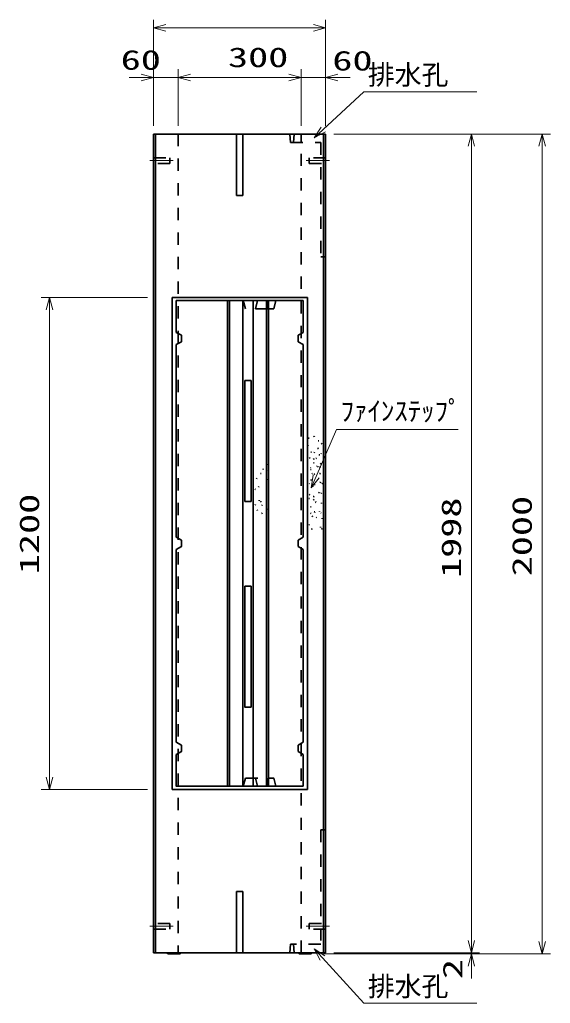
# Model space of a CAD drawing. Units: millimetres on the paper. Extents: x 15 to 1219, y 8 to 859.
# Drawn here: x 471.8 to 536.6, y 553.5 to 673.5 of the extents above; entities that cross this region are included whole.
import ezdxf
from ezdxf.enums import TextEntityAlignment as Align

# ---------------------------------------------------------------- set-up
doc = ezdxf.new("R2010")
doc.units = ezdxf.units.MM
doc.linetypes.add('USER1', pattern=[3, 1.5, -1.5])
doc.linetypes.add('USER2', pattern=[18.5, 12, -1.5, 3.5, -1.5])
for name, color, linetype, lineweight in [('D-BMK（構造物基準線）', 2, 'USER2', 18), ('D-STR-DIM（寸法）', 7, 'Continuous', 13), ('D-STR-HTXT（WS-旗）', 7, 'Continuous', 13), ('D-STR-HTXT（旗上げ）', 7, 'Continuous', 13), ('D-STR（構造物）', 1, 'Continuous', 35)]:
    doc.layers.add(name, color=color, linetype=linetype, lineweight=lineweight)
doc.styles.add('ＭＳ ゴシック', font='')
doc.styles.get('ＭＳ ゴシック').set_extended_font_data('MS Gothic')

# ---------------------------------------------------------------- blocks, each defined once
blk = doc.blocks.new('_Open30')
at = {"color": 7, "linetype": 'Continuous', "lineweight": 13}
for p, q in [((-1, 0.2679), (0, 0)), ((0, 0), (-1, -0.2679)), ((0, 0), (-1, 0))]:
    blk.add_line(p, q, dxfattribs=at)

msp = doc.modelspace()

# ---------------------------------------------------------------- linework, layer by layer
at = {"layer": 'D-BMK（構造物基準線）'}
for p, q in [((487.68, 656.289), (490.529, 656.289)), ((487.68, 656.289), (490.529, 656.289)), ((506.755, 656.289), (509.604, 656.289)), ((506.755, 656.289), (509.604, 656.289)), ((487.68, 562.889), (490.529, 562.889)), ((487.68, 562.889), (490.529, 562.889)), ((509.604, 562.889), (506.755, 562.889)), ((509.604, 562.889), (506.755, 562.889))]:
    msp.add_line(p, q, dxfattribs=at)
at = {"layer": 'D-STR-DIM（寸法）'}
for p, q in [((488.142, 667.436), (488.142, 673.486)), ((488.142, 667.436), (488.142, 673.486)), ((509.142, 667.466), (509.142, 673.486)), ((509.142, 667.466), (509.142, 673.486)), ((489.642, 672.486), (507.642, 672.486)), ((489.642, 672.486), (507.642, 672.486)), ((488.142, 660.539), (488.142, 667.436)), ((488.142, 660.539), (488.142, 667.436)), ((491.142, 660.539), (491.142, 667.436)), ((491.142, 660.591), (491.142, 667.436)), ((491.142, 660.591), (491.142, 667.436)), ((506.142, 660.539), (506.142, 667.436)), ((506.142, 660.539), (506.142, 667.436)), ((506.142, 660.539), (506.142, 667.436)), ((509.142, 660.509), (509.142, 667.436)), ((509.142, 660.509), (509.142, 667.436)), ((486.642, 666.436), (485.142, 666.436)), ((486.642, 666.436), (485.142, 666.436)), ((488.142, 666.436), (491.142, 666.436)), ((488.142, 666.436), (491.142, 666.436)), ((492.642, 666.436), (504.642, 666.436)), ((492.642, 666.436), (494.142, 666.436)), ((492.642, 666.436), (494.142, 666.436)), ((504.642, 666.436), (503.142, 666.436)), ((504.642, 666.436), (503.142, 666.436)), ((506.142, 666.436), (509.142, 666.436)), ((506.142, 666.436), (509.142, 666.436)), ((510.642, 666.436), (512.142, 666.436)), ((510.642, 666.436), (512.142, 666.436)), ((510.142, 659.539), (527.931, 659.539)), ((510.142, 659.539), (527.931, 659.539)), ((526.494, 659.539), (536.571, 659.539)), ((526.494, 659.539), (536.571, 659.539)), ((526.931, 561.139), (526.931, 658.039)), ((526.931, 561.139), (526.931, 658.039)), ((535.571, 561.039), (535.571, 658.039)), ((535.571, 561.039), (535.571, 658.039)), ((487.392, 639.589), (474.428, 639.589)), ((487.392, 639.589), (474.428, 639.589)), ((475.428, 581.089), (475.428, 638.089)), ((475.428, 581.089), (475.428, 638.089)), ((487.392, 579.589), (474.428, 579.589)), ((487.392, 579.589), (474.428, 579.589)), ((526.931, 561.139), (526.931, 562.639)), ((526.931, 561.139), (526.931, 562.639)), ((508.892, 559.539), (527.931, 559.539)), ((508.892, 559.539), (527.931, 559.539)), ((510.142, 559.639), (527.931, 559.639)), ((510.142, 559.639), (527.931, 559.639)), ((510.142, 559.639), (527.931, 559.639)), ((510.142, 559.639), (527.931, 559.639)), ((525.494, 559.539), (536.571, 559.539)), ((525.494, 559.539), (536.571, 559.539)), ((526.931, 559.639), (526.931, 559.539)), ((526.931, 559.639), (526.931, 559.539)), ((526.931, 558.039), (526.931, 556.539)), ((526.931, 558.039), (526.931, 556.539))]:
    msp.add_line(p, q, dxfattribs=at)
at = {"layer": 'D-STR-HTXT（WS-旗）'}
for points in [[(527.596, 664.685), (513.808, 664.685), (508.85, 660.096)], [(527.596, 664.685), (513.808, 664.685), (508.85, 660.096)], [(527.596, 553.491), (513.808, 553.491), (508.76, 559.023)], [(527.596, 553.491), (513.808, 553.491), (508.76, 559.023)]]:
    msp.add_lwpolyline(points, dxfattribs=at)
at = {"layer": 'D-STR-HTXT（旗上げ）'}
msp.add_lwpolyline([(525.315, 623.498), (510.485, 623.498), (507.986, 617.747)], dxfattribs=at)
msp.add_lwpolyline([(525.315, 623.498), (510.485, 623.498), (507.986, 617.747)], dxfattribs=at)
at = {"layer": 'D-STR（構造物）'}
for p, q in [((509.142, 659.539), (488.142, 659.539)), ((488.142, 659.539), (488.142, 559.639)), ((509.142, 659.539), (488.142, 659.539)), ((488.142, 659.539), (488.142, 559.639)), ((488.392, 559.639), (488.392, 659.539)), ((488.392, 559.639), (488.392, 659.539)), ((498.267, 659.539), (498.267, 652.039)), ((498.267, 659.539), (498.267, 652.039)), ((499.017, 652.039), (499.017, 659.539)), ((499.017, 652.039), (499.017, 659.539)), ((508.892, 659.539), (508.892, 559.639)), ((508.892, 659.539), (508.892, 559.639)), ((509.142, 559.639), (509.142, 659.539)), ((509.142, 559.639), (509.142, 659.539)), ((498.267, 652.039), (499.017, 652.039)), ((498.267, 652.039), (499.017, 652.039)), ((506.912, 639.589), (490.412, 639.589)), ((490.412, 639.589), (490.412, 579.589)), ((506.912, 579.589), (506.912, 639.589)), ((497.168, 639.214), (497.168, 579.964)), ((497.418, 639.214), (497.418, 579.964)), ((499.037, 639.214), (499.037, 579.964)), ((500.287, 639.214), (500.287, 579.964)), ((501.906, 639.214), (501.906, 579.964)), ((502.156, 639.214), (502.156, 579.964)), ((506.412, 639.214), (503.066, 639.214)), ((506.412, 635.342), (506.412, 639.214)), ((506.412, 635.342), (505.783, 634.979)), ((505.783, 634.979), (505.783, 634.205)), ((490.912, 633.842), (490.912, 610.339)), ((505.783, 634.205), (506.412, 633.842)), ((506.412, 610.339), (506.412, 633.842)), ((506.93, 621.587), (506.983, 621.534)), ((506.983, 621.534), (507.036, 621.587)), ((507.044, 622.442), (507.117, 622.422)), ((507.67, 622.617), (507.727, 622.665)), ((507.727, 622.665), (507.775, 622.608)), ((508.245, 622.111), (508.32, 622.111)), ((508.593, 621.726), (508.646, 621.779)), ((508.646, 621.779), (508.699, 621.726)), ((507.41, 620.715), (507.336, 620.728)), ((507.749, 620.643), (507.775, 620.714)), ((508.229, 621.178), (508.157, 621.159)), ((508.21, 621.251), (508.229, 621.178)), ((508.346, 620.341), (508.359, 620.415)), ((508.359, 620.415), (508.433, 620.402)), ((508.541, 620.541), (508.602, 620.584)), ((508.602, 620.584), (508.645, 620.523)), ((501.981, 619.196), (501.928, 619.249)), ((501.981, 619.196), (502.034, 619.249)), ((507.194, 620.042), (507.132, 619.999)), ((507.194, 620.042), (507.237, 619.98)), ((507.627, 619.865), (507.689, 619.908)), ((507.736, 619.438), (507.661, 619.444)), ((507.689, 619.908), (507.732, 619.847)), ((507.958, 619.968), (508.026, 620)), ((508.473, 619.29), (508.511, 619.354)), ((508.511, 619.354), (508.576, 619.317)), ((501.199, 618.106), (501.274, 618.113)), ((501.508, 618.614), (501.528, 618.686)), ((501.956, 618.489), (502.021, 618.527)), ((507.304, 618.628), (507.379, 618.628)), ((507.323, 618.799), (507.31, 618.873)), ((507.548, 618.107), (507.476, 618.087)), ((507.711, 618.07), (507.772, 618.027)), ((507.772, 618.027), (507.729, 617.965)), ((508.08, 619.021), (508.032, 619.079)), ((508.191, 618.964), (508.129, 618.921)), ((508.234, 618.902), (508.191, 618.964)), ((508.392, 618.114), (508.465, 618.127)), ((508.482, 618.911), (508.408, 618.924)), ((508.465, 618.127), (508.479, 618.053)), ((508.469, 618.838), (508.482, 618.911)), ((500.72, 617.492), (500.727, 617.566)), ((501.975, 617.399), (502.006, 617.331)), ((507.154, 616.91), (507.116, 616.845)), ((507.318, 617.291), (507.39, 617.31)), ((507.39, 617.31), (507.371, 617.383)), ((508.521, 617.059), (508.448, 617.046)), ((508.534, 616.985), (508.521, 617.059)), ((508.764, 616.888), (508.702, 616.931)), ((508.721, 616.827), (508.764, 616.888)), ((500.57, 616.154), (500.517, 616.207)), ((500.939, 616.455), (500.97, 616.523)), ((507.202, 615.549), (507.153, 615.606)), ((507.577, 616.554), (507.564, 616.48)), ((507.831, 616.743), (507.77, 616.7)), ((507.831, 616.743), (507.874, 616.682)), ((508.272, 615.756), (508.333, 615.799)), ((508.333, 615.799), (508.376, 615.738)), ((508.625, 615.747), (508.612, 615.673)), ((501.031, 614.792), (501.012, 614.865)), ((501.215, 614.704), (501.15, 614.667)), ((501.215, 614.704), (501.253, 614.639)), ((507.157, 615.086), (507.082, 615.093)), ((507.144, 615.5), (507.202, 615.549)), ((507.691, 614.942), (507.618, 614.923)), ((507.711, 615.316), (507.638, 615.335)), ((507.71, 614.87), (507.691, 614.942)), ((507.692, 615.243), (507.711, 615.316)), ((507.877, 614.584), (507.934, 614.633)), ((507.934, 614.633), (507.886, 614.69)), ((508.63, 614.55), (508.624, 614.475)), ((500.577, 614.328), (500.552, 614.257)), ((500.796, 613.681), (500.828, 613.613)), ((501.319, 613.257), (501.377, 613.305)), ((501.339, 614.236), (501.392, 614.289)), ((501.377, 613.305), (501.425, 613.248)), ((501.956, 613.744), (501.975, 613.816)), ((507.365, 613.26), (507.297, 613.292)), ((507.305, 614.039), (507.38, 614.039)), ((507.817, 613.431), (507.745, 613.451)), ((507.817, 613.431), (507.798, 613.359)), ((508.401, 613.429), (508.408, 613.504)), ((508.598, 613.276), (508.549, 613.334)), ((507.472, 612.903), (507.547, 612.896)), ((507.547, 612.896), (507.54, 612.822)), ((508.041, 612.748), (507.983, 612.7)), ((507.992, 612.806), (508.041, 612.748)), ((508.73, 612.591), (508.736, 612.666)), ((507.101, 611.883), (507.155, 611.83)), ((507.403, 611.408), (507.471, 611.376)), ((507.471, 611.376), (507.439, 611.308)), ((508.508, 611.545), (508.514, 611.62)), ((508.646, 611.344), (508.704, 611.392)), ((508.704, 611.392), (508.656, 611.45)), ((506.412, 610.339), (505.783, 609.976)), ((505.783, 609.976), (505.783, 609.202)), ((490.912, 608.839), (490.912, 585.336)), ((505.783, 609.202), (506.412, 608.839)), ((506.412, 585.336), (506.412, 608.839)), ((506.412, 585.336), (505.783, 584.973)), ((505.783, 584.973), (505.783, 584.2)), ((505.783, 584.2), (506.412, 583.836)), ((506.412, 579.964), (506.412, 583.836)), ((490.412, 579.589), (506.912, 579.589)), ((503.066, 579.964), (506.412, 579.964)), ((498.267, 567.139), (498.267, 559.639)), ((498.267, 567.139), (499.017, 567.139)), ((498.267, 567.139), (498.267, 559.639)), ((498.267, 567.139), (499.017, 567.139)), ((499.017, 567.139), (499.017, 559.639)), ((499.017, 567.139), (499.017, 559.639)), ((488.142, 559.639), (509.142, 559.639)), ((488.142, 559.639), (509.142, 559.639)), ((489.892, 559.539), (489.792, 559.639)), ((489.892, 559.539), (489.792, 559.639)), ((491.392, 559.539), (489.892, 559.539)), ((491.392, 559.539), (489.892, 559.539)), ((491.392, 559.539), (491.492, 559.639)), ((491.392, 559.539), (491.492, 559.639)), ((505.892, 559.539), (505.792, 559.639)), ((505.892, 559.539), (505.792, 559.639)), ((507.392, 559.539), (505.892, 559.539)), ((507.392, 559.539), (505.892, 559.539)), ((507.392, 559.539), (507.492, 559.639)), ((507.392, 559.539), (507.492, 559.639))]:
    msp.add_line(p, q, dxfattribs=at)
at = {"layer": 'D-STR（構造物）', "linetype": 'USER1'}
for p, q in [((491.142, 659.539), (491.142, 559.639)), ((491.142, 659.539), (491.142, 559.639)), ((504.783, 659.539), (504.864, 658.489)), ((504.783, 659.539), (504.864, 658.489)), ((505.304, 659.539), (505.23, 658.489)), ((505.304, 659.539), (505.23, 658.489)), ((506.142, 559.639), (506.142, 659.539)), ((506.142, 559.639), (506.142, 659.539)), ((504.864, 658.489), (508.56, 658.489)), ((504.864, 658.489), (508.56, 658.489)), ((508.56, 658.489), (508.56, 644.539)), ((508.56, 658.489), (508.56, 644.539)), ((488.142, 656.639), (490.142, 656.639)), ((488.142, 656.639), (490.142, 656.639)), ((490.142, 656.639), (490.142, 655.939)), ((490.142, 656.639), (490.142, 655.939)), ((509.142, 656.639), (507.142, 656.639)), ((507.142, 656.639), (507.142, 655.939)), ((509.142, 656.639), (507.142, 656.639)), ((507.142, 656.639), (507.142, 655.939)), ((490.142, 655.939), (488.142, 655.939)), ((490.142, 655.939), (488.142, 655.939)), ((507.142, 655.939), (509.142, 655.939)), ((507.142, 655.939), (509.142, 655.939)), ((508.56, 644.539), (509.135, 644.539)), ((508.56, 644.539), (509.135, 644.539)), ((500.583, 638.214), (500.832, 639.214)), ((500.832, 579.964), (500.583, 580.964)), ((508.567, 574.639), (508.567, 560.689)), ((508.567, 574.639), (509.142, 574.639)), ((508.567, 574.639), (508.567, 560.689)), ((508.567, 574.639), (509.142, 574.639)), ((490.142, 563.239), (488.142, 563.239)), ((490.142, 563.239), (488.142, 563.239)), ((490.142, 562.539), (490.142, 563.239)), ((490.142, 562.539), (490.142, 563.239)), ((507.142, 563.239), (509.142, 563.239)), ((507.142, 562.539), (507.142, 563.239)), ((507.142, 563.239), (509.142, 563.239)), ((507.142, 562.539), (507.142, 563.239)), ((488.142, 562.539), (490.142, 562.539)), ((488.142, 562.539), (490.142, 562.539)), ((509.142, 562.539), (507.142, 562.539)), ((509.142, 562.539), (507.142, 562.539)), ((504.871, 560.689), (504.79, 559.639)), ((504.871, 560.689), (504.79, 559.639)), ((508.567, 560.689), (504.871, 560.689)), ((508.567, 560.689), (504.871, 560.689)), ((505.311, 559.639), (505.237, 560.689)), ((505.311, 559.639), (505.237, 560.689))]:
    msp.add_line(p, q, dxfattribs=at)
at = {"layer": 'D-STR（構造物）'}
for points in [[(502.286, 639.214), (490.912, 639.214), (490.912, 635.342)], [(490.912, 635.342), (491.541, 634.979), (491.541, 634.205), (490.912, 633.842)], [(490.912, 610.339), (491.541, 609.976), (491.541, 609.202)], [(490.912, 610.339), (491.541, 609.976), (491.541, 609.202), (490.912, 608.839)], [(490.912, 583.836), (491.541, 584.2), (491.541, 584.973), (490.912, 585.336)], [(490.912, 583.836), (490.912, 579.964), (502.286, 579.964)]]:
    msp.add_lwpolyline(points, dxfattribs=at)
at = {"layer": 'D-STR（構造物）', "linetype": 'USER1'}
for points in [[(502.077, 638.214), (499.346, 638.214), (499.077, 639.215)], [(499.077, 579.963), (499.346, 580.964), (502.077, 580.964)]]:
    msp.add_lwpolyline(points, dxfattribs=at)
at = {"layer": 'D-STR（構造物）'}
for points in [[(502.036, 639.214), (502.077, 638.214), (502.814, 638.214), (503.066, 639.214)], [(499.287, 614.714), (500.037, 614.714), (500.037, 629.464), (499.287, 629.464)], [(500.037, 589.614), (500.037, 604.364), (499.287, 604.364), (499.287, 589.614)], [(502.077, 580.964), (502.036, 579.964), (503.066, 579.964), (502.814, 580.964)]]:
    msp.add_lwpolyline(points, close=True, dxfattribs=at)

# ---------------------------------------------------------------- block references
at = {"layer": 'D-STR-DIM（寸法）', "xscale": 1.5, "yscale": 1.5}
for p, rotation in [((488.142, 672.486), 180), ((488.142, 672.486), 180), ((491.142, 666.436), 180), ((491.142, 666.436), 180), ((491.142, 666.436), 180), ((509.142, 666.436), 180), ((509.142, 666.436), 180), ((526.931, 659.539), 90), ((526.931, 659.539), 90), ((535.571, 659.539), 90), ((535.571, 659.539), 90), ((475.428, 639.589), 90), ((475.428, 639.589), 90), ((475.428, 579.589), 270), ((475.428, 579.589), 270), ((526.931, 559.639), 270), ((526.931, 559.639), 270), ((526.931, 559.639), 270), ((526.931, 559.639), 270), ((535.571, 559.539), 270), ((535.571, 559.539), 270), ((526.931, 559.539), 90), ((526.931, 559.539), 90)]:
    msp.add_blockref('_Open30', p, dxfattribs=dict(at, rotation=rotation))
for p in [(509.142, 672.486), (509.142, 672.486), (488.142, 666.436), (488.142, 666.436), (506.142, 666.436), (506.142, 666.436), (506.142, 666.436)]:
    msp.add_blockref('_Open30', p, dxfattribs=at)
at = {"layer": 'D-STR-HTXT（WS-旗）', "xscale": 1.5, "yscale": 1.5}
for p, rotation in [((507.749, 659.077), 222.78711), ((507.749, 659.077), 222.78711), ((507.749, 560.131), 132.37661), ((507.749, 560.131), 132.37661)]:
    msp.add_blockref('_Open30', p, dxfattribs=dict(at, rotation=rotation))
at = {"layer": 'D-STR-HTXT（旗上げ）', "xscale": 1.5, "yscale": 1.5, "rotation": 246.50838}
msp.add_blockref('_Open30', (507.388, 616.372), dxfattribs=at)
msp.add_blockref('_Open30', (507.388, 616.372), dxfattribs=at)

# ---------------------------------------------------------------- texts
at = {"layer": 'D-STR-DIM（寸法）', "style": 'ＭＳ ゴシック', "width": 1.5}
for s, p in [('60', (484.128, 666.654)), ('60', (484.128, 666.654)), ('300', (497.225, 666.973)), ('60', (509.962, 666.56)), ('60', (509.962, 666.56))]:
    msp.add_text(s, height=2.405, dxfattribs=at).set_placement(p, align=Align.BOTTOM_LEFT)
for s, p in [('1200', (474.891, 605.839)), ('1200', (474.891, 605.839)), ('1998', (526.393, 605.381)), ('1998', (526.393, 605.381)), ('2000', (535.033, 605.581)), ('2000', (535.033, 605.581)), ('2', (526.569, 556.451)), ('2', (526.569, 556.451))]:
    msp.add_text(s, height=2.405, rotation=90, dxfattribs=at).set_placement(p, align=Align.BOTTOM_LEFT)
at = {"layer": 'D-STR-HTXT（WS-旗）', "style": 'ＭＳ ゴシック'}
for p in [(514.288, 664.837), (514.288, 664.837), (514.288, 553.643), (514.288, 553.643)]:
    msp.add_text('排水孔', height=2.405, dxfattribs=at).set_placement(p, align=Align.BOTTOM_LEFT)
at = {"layer": 'D-STR-HTXT（旗上げ）', "style": 'ＭＳ ゴシック'}
msp.add_text('ﾌｧｲﾝｽﾃｯﾌﾟ', height=2.405, dxfattribs=at).set_placement((510.964, 623.822), align=Align.BOTTOM_LEFT)
msp.add_text('ﾌｧｲﾝｽﾃｯﾌﾟ', height=2.405, dxfattribs=at).set_placement((510.964, 623.822), align=Align.BOTTOM_LEFT)

doc.saveas('drawing.dxf')
